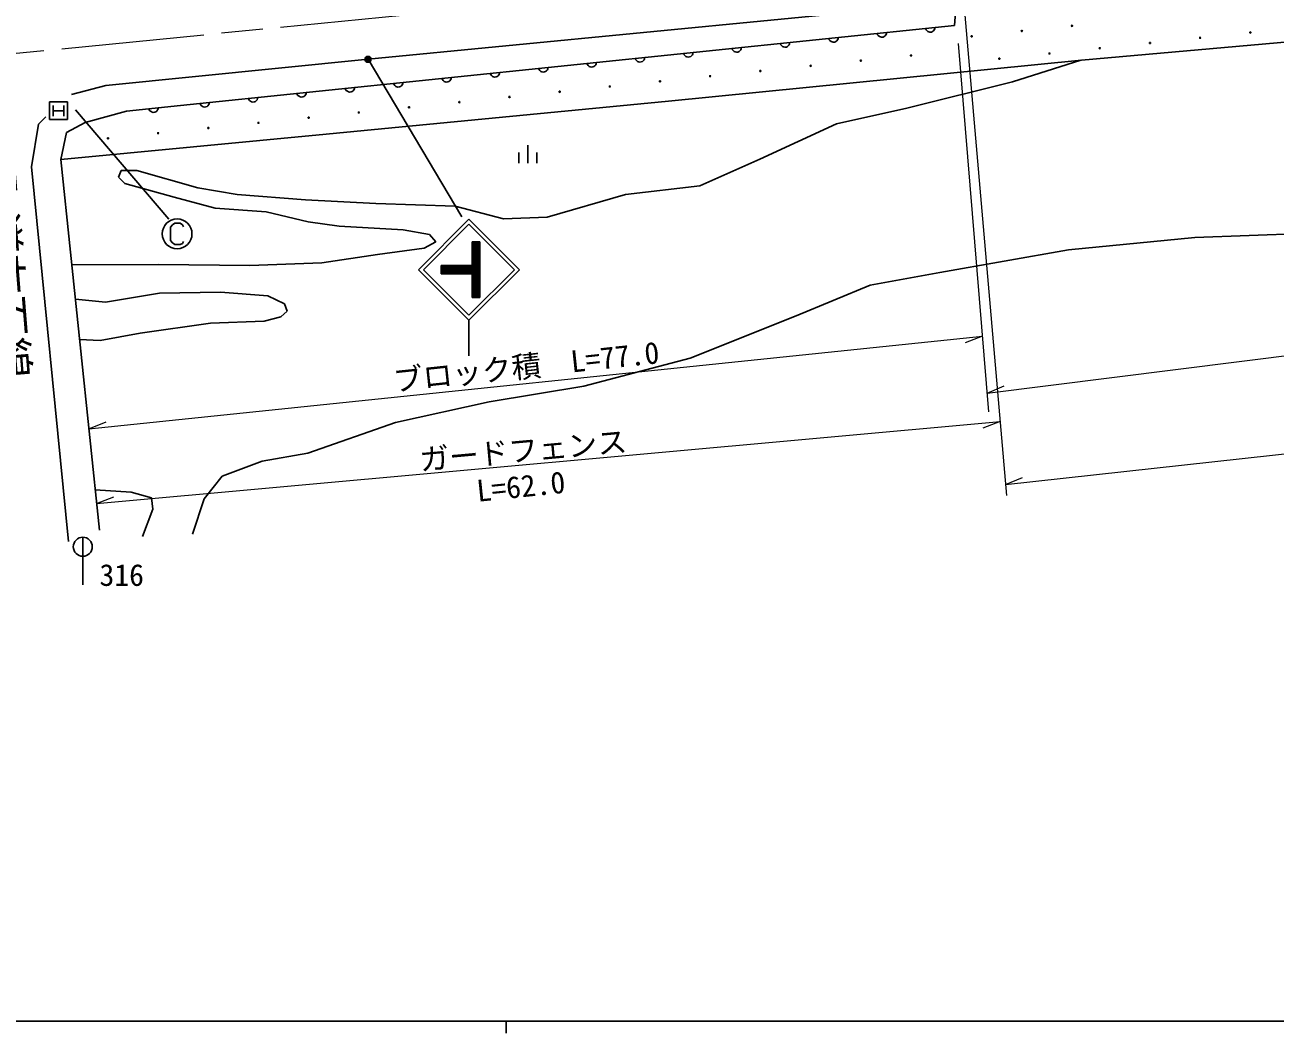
# Model space of a CAD drawing. Units: millimetres, scale not verified. Extents: x 40000 to 680000, y 20000 to 380000.
# Drawn here: x 227548 to 332654, y 204000 to 288768 of the extents above; entities that cross this region are included whole.
import ezdxf
from ezdxf.enums import TextEntityAlignment as Align

# ---------------------------------------------------------------- set-up
doc = ezdxf.new("R2010")
doc.units = ezdxf.units.MM
doc.header["$LTSCALE"] = 1000
doc.linetypes.add('CHAIN', pattern=[18.5, 12, -1.5, 3.5, -1.5])
for name, color, linetype, lineweight in [('M-BGD', 7, 'Continuous', 25), ('M-BGD-EXST', 7, 'Continuous', 25), ('M-BMK', 2, 'CHAIN', 13), ('M-STR-HTXT', 7, 'Continuous', 13), ('M-STR-STRC', 7, 'Continuous', 25), ('M-TTL-BAND', 7, 'Continuous', 25)]:
    doc.layers.add(name, color=color, linetype=linetype, lineweight=lineweight)
doc.layers.add('M-BMK-HTXT', color=7, linetype='Continuous')
doc.styles.add('ＭＳ ゴシック', font='')
doc.styles.get('ＭＳ ゴシック').set_extended_font_data('MS Gothic')

msp = doc.modelspace()

# ---------------------------------------------------------------- linework, layer by layer
at = {"layer": 'M-BGD'}
for p, q in [((256391, 285882), (302717, 290382)), ((305700, 288712), (305820, 290150)), ((240634, 282001), (305700, 288712)), ((299202, 288041), (299244, 287949)), ((299936, 287940), (299976, 288025)), ((299976, 288025), (299998, 288124)), ((303269, 288461), (303310, 288369)), ((303310, 288369), (303366, 288294)), ((303366, 288294), (303454, 288223)), ((303454, 288223), (303539, 288183)), ((303539, 288183), (303637, 288161)), ((303637, 288161), (303765, 288174)), ((303765, 288174), (303857, 288216)), ((303857, 288216), (303932, 288272)), ((303932, 288272), (304003, 288360)), ((304003, 288360), (304042, 288444)), ((304042, 288444), (304064, 288543)), ((291069, 287203), (291110, 287110)), ((291110, 287110), (291166, 287036)), ((291166, 287036), (291254, 286964)), ((291254, 286964), (291339, 286925)), ((291565, 286916), (291657, 286958)), ((291657, 286958), (291732, 287014)), ((291732, 287014), (291803, 287101)), ((291803, 287101), (291843, 287186)), ((291843, 287186), (291865, 287285)), ((295135, 287622), (295177, 287530)), ((295177, 287530), (295233, 287455)), ((295233, 287455), (295321, 287384)), ((295321, 287384), (295405, 287344)), ((295405, 287344), (295504, 287322)), ((295504, 287322), (295631, 287335)), ((295631, 287335), (295724, 287377)), ((295724, 287377), (295798, 287433)), ((295798, 287433), (295870, 287521)), ((295870, 287521), (295909, 287605)), ((295909, 287605), (295931, 287704)), ((299244, 287949), (299300, 287875)), ((299300, 287875), (299387, 287803)), ((299387, 287803), (299472, 287764)), ((299472, 287764), (299571, 287742)), ((299571, 287742), (299698, 287755)), ((299698, 287755), (299790, 287797)), ((299790, 287797), (299865, 287852)), ((299865, 287852), (299936, 287940)), ((335417, 287505), (316391, 285814)), ((278869, 285945), (278911, 285852)), ((279603, 285843), (279643, 285928)), ((279643, 285928), (279665, 286027)), ((282936, 286364), (282977, 286272)), ((282977, 286272), (283033, 286197)), ((283033, 286197), (283121, 286126)), ((283121, 286126), (283205, 286086)), ((283205, 286086), (283304, 286064)), ((283304, 286064), (283432, 286077)), ((283432, 286077), (283524, 286119)), ((283524, 286119), (283598, 286175)), ((283598, 286175), (283670, 286263)), ((283670, 286263), (283709, 286347)), ((283709, 286347), (283731, 286446)), ((287002, 286783), (287044, 286691)), ((287044, 286691), (287100, 286616)), ((287100, 286616), (287188, 286545)), ((287188, 286545), (287272, 286506)), ((287272, 286506), (287371, 286484)), ((287371, 286484), (287498, 286497)), ((287498, 286497), (287590, 286538)), ((287590, 286538), (287665, 286594)), ((287665, 286594), (287736, 286682)), ((287736, 286682), (287776, 286767)), ((287776, 286767), (287798, 286865)), ((291339, 286925), (291437, 286903)), ((291437, 286903), (291565, 286916)), ((234343, 283677), (256391, 285882)), ((270736, 285106), (270777, 285014)), ((270777, 285014), (270833, 284939)), ((270833, 284939), (270921, 284867)), ((270921, 284867), (271006, 284828)), ((271232, 284819), (271324, 284861)), ((271324, 284861), (271399, 284917)), ((271399, 284917), (271470, 285005)), ((271470, 285005), (271509, 285089)), ((271509, 285089), (271531, 285188)), ((274802, 285525), (274844, 285433)), ((274844, 285433), (274900, 285358)), ((274900, 285358), (274988, 285287)), ((274988, 285287), (275072, 285247)), ((275072, 285247), (275171, 285225)), ((275171, 285225), (275298, 285238)), ((275298, 285238), (275390, 285280)), ((275390, 285280), (275465, 285336)), ((275465, 285336), (275537, 285424)), ((275537, 285424), (275576, 285508)), ((275576, 285508), (275598, 285607)), ((278911, 285852), (278967, 285778)), ((278967, 285778), (279054, 285706)), ((279054, 285706), (279139, 285667)), ((279139, 285667), (279238, 285645)), ((279238, 285645), (279365, 285658)), ((279365, 285658), (279457, 285700)), ((279457, 285700), (279532, 285756)), ((279532, 285756), (279603, 285843)), ((316391, 285814), (281653, 282376)), ((310590, 283995), (316337, 285809)), ((258536, 283848), (258577, 283755)), ((259270, 283746), (259310, 283831)), ((259310, 283831), (259332, 283930)), ((262602, 284267), (262644, 284175)), ((262644, 284175), (262700, 284100)), ((262700, 284100), (262788, 284029)), ((262788, 284029), (262872, 283989)), ((262872, 283989), (262971, 283967)), ((262971, 283967), (263098, 283980)), ((263098, 283980), (263191, 284022)), ((263191, 284022), (263265, 284078)), ((263265, 284078), (263337, 284166)), ((263337, 284166), (263376, 284250)), ((263376, 284250), (263398, 284349)), ((266669, 284686), (266711, 284594)), ((266711, 284594), (266767, 284519)), ((266767, 284519), (266854, 284448)), ((266854, 284448), (266939, 284409)), ((266939, 284409), (267038, 284387)), ((267038, 284387), (267165, 284400)), ((267165, 284400), (267257, 284441)), ((267257, 284441), (267332, 284497)), ((267332, 284497), (267403, 284585)), ((267403, 284585), (267443, 284670)), ((267443, 284670), (267465, 284768)), ((271006, 284828), (271104, 284806)), ((271104, 284806), (271232, 284819)), ((301694, 281771), (310590, 283995)), ((231467, 282910), (234343, 283677)), ((250402, 283009), (250444, 282917)), ((250444, 282917), (250500, 282842)), ((250500, 282842), (250588, 282771)), ((250588, 282771), (250672, 282731)), ((250898, 282722), (250991, 282764)), ((250991, 282764), (251065, 282820)), ((251065, 282820), (251137, 282908)), ((251137, 282908), (251176, 282992)), ((251176, 282992), (251198, 283091)), ((254469, 283428), (254511, 283336)), ((254511, 283336), (254567, 283261)), ((254567, 283261), (254655, 283190)), ((254655, 283190), (254739, 283150)), ((254739, 283150), (254838, 283128)), ((254838, 283128), (254965, 283142)), ((254965, 283142), (255057, 283183)), ((255057, 283183), (255132, 283239)), ((255132, 283239), (255203, 283327)), ((255203, 283327), (255243, 283411)), ((255243, 283411), (255265, 283510)), ((258577, 283755), (258633, 283681)), ((258633, 283681), (258721, 283609)), ((258721, 283609), (258806, 283570)), ((258806, 283570), (258904, 283548)), ((258904, 283548), (259032, 283561)), ((259032, 283561), (259124, 283603)), ((259124, 283603), (259199, 283659)), ((259199, 283659), (259270, 283746)), ((229619, 280809), (229619, 282309)), ((229619, 282309), (231119, 282309)), ((229919, 282009), (229919, 281109)), ((230819, 282009), (230819, 281109)), ((231119, 282309), (231119, 280809)), ((236080, 281522), (240634, 282001)), ((237959, 281720), (238001, 281628)), ((238694, 281620), (238733, 281705)), ((238733, 281705), (238755, 281804)), ((242269, 282170), (242311, 282078)), ((242311, 282078), (242367, 282003)), ((242367, 282003), (242455, 281932)), ((242455, 281932), (242539, 281892)), ((242539, 281892), (242638, 281870)), ((242638, 281870), (242765, 281883)), ((242765, 281883), (242857, 281925)), ((242857, 281925), (242932, 281981)), ((242932, 281981), (243003, 282069)), ((243003, 282069), (243043, 282153)), ((243043, 282153), (243065, 282252)), ((246336, 282589), (246378, 282497)), ((246378, 282497), (246433, 282422)), ((246433, 282422), (246521, 282351)), ((246521, 282351), (246606, 282312)), ((246606, 282312), (246705, 282290)), ((246705, 282290), (246832, 282303)), ((246832, 282303), (246924, 282344)), ((246924, 282344), (246999, 282400)), ((246999, 282400), (247070, 282488)), ((247070, 282488), (247110, 282573)), ((247110, 282573), (247132, 282671)), ((250672, 282731), (250771, 282709)), ((250771, 282709), (250898, 282722)), ((281653, 282376), (252884, 279575)), ((295789, 280467), (301694, 281771)), ((228689, 280442), (229288, 281041)), ((231119, 280809), (229619, 280809)), ((229919, 281559), (230819, 281559)), ((232605, 280563), (236080, 281522)), ((238001, 281628), (238057, 281553)), ((238057, 281553), (238145, 281482)), ((238145, 281482), (238230, 281443)), ((238230, 281443), (238329, 281421)), ((238329, 281421), (238456, 281434)), ((238456, 281434), (238548, 281476)), ((238548, 281476), (238623, 281532)), ((238623, 281532), (238694, 281620)), ((228090, 276847), (228689, 280442)), ((230568, 277448), (231048, 279725)), ((231048, 279725), (232605, 280563)), ((289347, 277476), (295789, 280467)), ((252884, 279575), (230568, 277448)), ((269823, 278653), (269823, 277153)), ((269073, 278053), (269073, 277153)), ((270573, 278053), (270573, 277153)), ((231205, 245332), (228090, 276847)), ((233804, 246293), (230568, 277448)), ((235411, 275984), (235641, 276521)), ((235641, 276521), (236944, 276521)), ((236944, 276521), (242082, 275064)), ((284285, 275252), (289347, 277476)), ((235947, 275447), (235411, 275984)), ((240089, 274297), (235947, 275447)), ((242082, 275064), (245380, 274527)), ((245380, 274527), (251132, 274067)), ((271455, 272610), (278050, 274527)), ((278050, 274527), (284285, 275252)), ((243540, 273377), (240089, 274297)), ((247834, 273070), (243540, 273377)), ((251132, 274067), (257037, 273760)), ((257037, 273760), (263709, 273530)), ((263709, 273530), (267773, 272456)), ((251362, 272226), (247834, 273070)), ((253969, 271843), (251362, 272226)), ((267773, 272456), (271455, 272610)), ((259338, 271536), (253969, 271843)), ((261562, 271153), (259338, 271536)), ((325917, 270890), (338570, 271369)), ((261101, 270002), (262098, 270539)), ((262098, 270539), (261562, 271153)), ((315292, 269859), (325917, 270890)), ((252512, 268775), (257190, 269466)), ((257190, 269466), (261101, 270002)), ((304459, 267942), (315292, 269859)), ((231487, 268605), (238785, 268622)), ((238785, 268622), (246454, 268545)), ((246454, 268545), (252512, 268775)), ((298612, 266888), (304459, 267942)), ((234328, 265463), (238852, 266229)), ((238852, 266229), (243991, 266306)), ((243991, 266306), (247978, 265999)), ((247978, 265999), (249359, 265309)), ((292381, 264299), (298612, 266888)), ((231787, 265714), (234328, 265463)), ((249359, 265309), (249589, 264696)), ((247672, 263852), (243147, 263699)), ((249052, 264235), (247672, 263852)), ((249589, 264696), (249052, 264235)), ((283466, 260753), (292381, 264299)), ((237242, 262855), (233868, 262242)), ((243147, 263699), (237242, 262855)), ((233868, 262242), (232140, 262314)), ((274525, 258408), (283466, 260753)), ((266568, 257066), (274525, 258408)), ((258708, 255341), (266568, 257066)), ((251326, 252753), (258708, 255341)), ((247492, 252082), (251326, 252753)), ((244137, 250835), (247492, 252082)), ((242603, 248918), (244137, 250835)), ((233452, 249680), (236468, 249493)), ((236468, 249493), (238193, 249014)), ((238289, 248055), (237426, 245755)), ((238193, 249014), (238289, 248055)), ((241644, 245946), (242603, 248918))]:
    msp.add_line(p, q, dxfattribs=at)
for centre, radius in [((311369, 288261), 50), ((315588, 288702), 50), ((330578, 288135), 50), ((307149, 287820), 50), ((322138, 287254), 50), ((326358, 287695), 50), ((256391, 285882), 250), ((256391, 285882), 150), ((256391, 285882), 50), ((302045, 286202), 50), ((309479, 285931), 50), ((313699, 286372), 50), ((317919, 286813), 50), ((289384, 284896), 50), ((293605, 285332), 50), ((297825, 285767), 50), ((280944, 284026), 50), ((285164, 284461), 50), ((268283, 282720), 50), ((272503, 283155), 50), ((276724, 283591), 50), ((259843, 281850), 50), ((264063, 282285), 50), ((251402, 280979), 50), ((255622, 281415), 50), ((238741, 279674), 50), ((242962, 280109), 50), ((247182, 280544), 50), ((234521, 279238), 50)]:
    msp.add_circle(centre, radius, dxfattribs=at)
at = {"layer": 'M-BGD-EXST'}
for p, q in [((229619, 280809), (229619, 282309)), ((229619, 282309), (231119, 282309)), ((229919, 282009), (229919, 281109)), ((230819, 282009), (230819, 281109)), ((231119, 282309), (231119, 280809)), ((231119, 280809), (229619, 280809)), ((229919, 281559), (230819, 281559)), ((231781, 281635), (239634, 272432)), ((239938, 271956), (239788, 271756)), ((239788, 271756), (239788, 270656)), ((240138, 272106), (239938, 271956)), ((240588, 272106), (240138, 272106)), ((240788, 271956), (240588, 272106)), ((240888, 271806), (240788, 271956)), ((239788, 270656), (239938, 270456)), ((239938, 270456), (240138, 270306)), ((240138, 270306), (240588, 270306)), ((240588, 270306), (240788, 270406)), ((240788, 270406), (240888, 270556))]:
    msp.add_line(p, q, dxfattribs=at)
msp.add_circle((240338, 271206), 1250, dxfattribs=at)
at = {"layer": 'M-BMK'}
msp.add_line((175402, 281329), (265435, 290201), dxfattribs=at)
at = {"layer": 'M-STR-HTXT'}
for p, q in [((306469, 290916), (310072, 249188)), ((306016, 287224), (308574, 256228)), ((233804, 246293), (230568, 277448)), ((308443, 257818), (406561, 270157)), ((232918, 254817), (308048, 262603)), ((308048, 262603), (306599, 262030)), ((309991, 250126), (402126, 260255)), ((308443, 257818), (309879, 258421)), ((233571, 248531), (309534, 255424)), ((309534, 255424), (308078, 254870)), ((232918, 254817), (234367, 255389)), ((309991, 250126), (311436, 250707)), ((233571, 248531), (235027, 249085))]:
    msp.add_line(p, q, dxfattribs=at)
at = {"layer": 'M-STR-STRC'}
for p, q in [((256391, 285882), (264268, 272630)), ((233804, 246293), (230568, 277448)), ((264879, 272434), (260636, 268192)), ((269121, 268192), (264879, 272434)), ((261060, 268192), (264879, 272010)), ((264879, 272010), (268697, 268192)), ((265149, 270542), (265149, 265842)), ((265149, 270542), (265799, 270542)), ((265279, 270542), (265279, 265842)), ((265409, 270542), (265409, 265842)), ((265539, 270542), (265539, 265842)), ((265669, 270542), (265669, 265842)), ((265799, 270542), (265799, 265842)), ((260636, 268192), (264879, 263949)), ((264879, 264373), (261060, 268192)), ((262549, 268542), (262549, 267842)), ((262549, 268542), (265149, 268542)), ((262679, 268542), (262679, 267842)), ((262809, 268542), (262809, 267842)), ((262939, 268542), (262939, 267842)), ((263069, 268542), (263069, 267842)), ((263199, 268542), (263199, 267842)), ((263329, 268542), (263329, 267842)), ((263459, 268542), (263459, 267842)), ((263589, 268542), (263589, 267842)), ((263719, 268542), (263719, 267842)), ((263849, 268542), (263849, 267842)), ((263979, 268542), (263979, 267842)), ((264109, 268542), (264109, 267842)), ((264239, 268542), (264239, 267842)), ((264369, 268542), (264369, 267842)), ((264499, 268542), (264499, 267842)), ((264629, 268542), (264629, 267842)), ((264759, 268542), (264759, 267842)), ((268697, 268192), (264879, 264373)), ((264879, 263949), (269121, 268192)), ((264889, 268542), (264889, 267842)), ((265019, 268542), (265019, 267842)), ((262549, 267842), (265149, 267842)), ((265149, 265842), (265799, 265842)), ((264879, 260949), (264879, 263949)), ((232408, 245692), (232408, 241692))]:
    msp.add_line(p, q, dxfattribs=at)
for centre, radius in [((256391, 285882), 250), ((256391, 285882), 150), ((256391, 285882), 50), ((232408, 244892), 800)]:
    msp.add_circle(centre, radius, dxfattribs=at)
at = {"layer": 'M-TTL-BAND'}
for p, q in [((40000, 205000), (579000, 205000)), ((268000, 205000), (268000, 204000))]:
    msp.add_line(p, q, dxfattribs=at)

# ---------------------------------------------------------------- texts
at = {"layer": 'M-BMK-HTXT', "style": 'ＭＳ ゴシック'}
msp.add_text('町道友石線', height=2566, rotation=274.6, dxfattribs=at).set_placement((225991, 267772), align=Align.MIDDLE_CENTER)
at = {"layer": 'M-STR-HTXT', "style": 'ＭＳ ゴシック'}
for s, rotation, p in [('ブロック積\u3000L=77.0', 6.1, (269691, 260055)), ('ガードフェンス', 5.2, (269437, 252995)), ('L=62.0', 5.9, (269243, 249965))]:
    msp.add_text(s, height=1833, rotation=rotation, dxfattribs=at).set_placement(p, align=Align.MIDDLE_CENTER)
at = {"layer": 'M-STR-STRC', "style": 'ＭＳ ゴシック'}
msp.add_text('316', height=1833, dxfattribs=at).set_placement((235680, 242515), align=Align.MIDDLE_CENTER)

doc.saveas('drawing.dxf')
